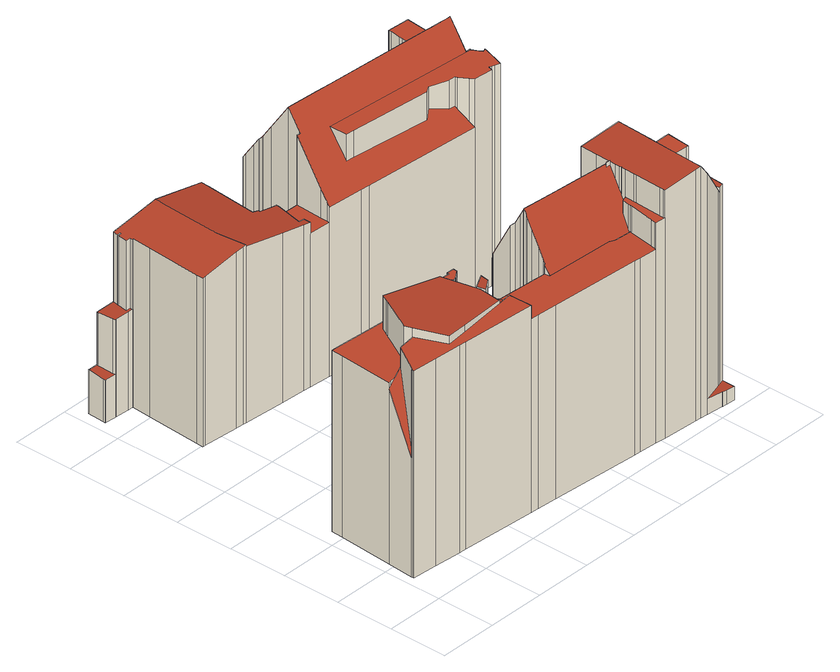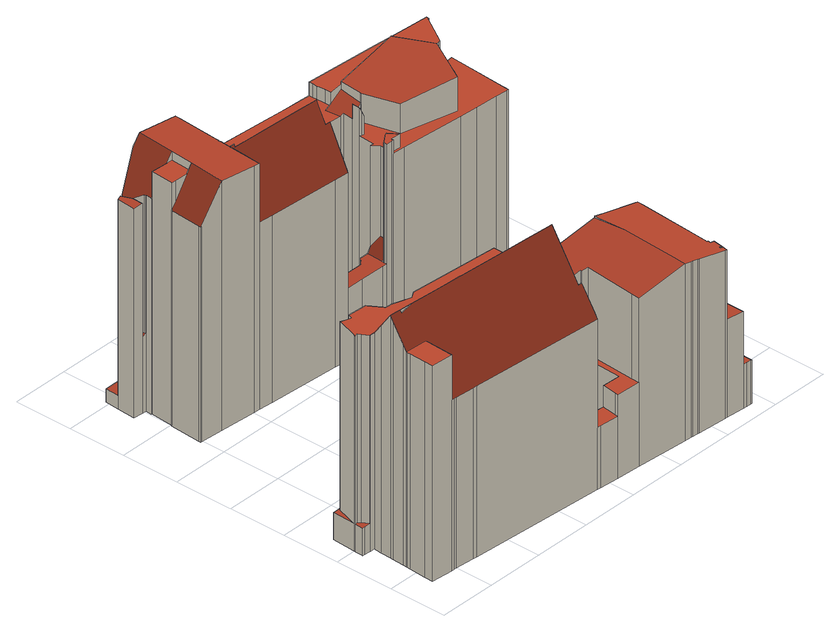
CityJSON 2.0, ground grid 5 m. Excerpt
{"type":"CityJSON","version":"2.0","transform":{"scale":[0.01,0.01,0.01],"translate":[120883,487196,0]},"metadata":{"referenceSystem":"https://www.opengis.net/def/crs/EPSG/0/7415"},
"CityObjects":{
"building1":{"type":"Building","attributes":{"dak_type":"slanted","data_area":219.98,"data_coverage":0.931,"geconstateerd":false,"gid":17598531,"h_dak_50p":19.03,"h_dak_70p":19.73,"h_dak_max":23.47,"h_dak_min":2.14,"h_maaiveld":1.08,"kas_warenhuis":false,"lod11_replace":false,"ondergronds_type":"above ground","oorspronkelijkbouwjaar":1005,"pw_actueel":"yes","pw_bron":"ahn3","reconstructie_methode":"tudelft3d-geoflow","reconstruction_skipped":false,"rmse_lod12":3.19,"rmse_lod13":1.78,"rmse_lod22":0.678,"rn":1,"status":"Pand in gebruik","t_run":534.01,"val3dity_codes_lod12":"[]","val3dity_codes_lod13":"[]","val3dity_codes_lod22":"[]"},"children":["building1-1"]},
"building1-1":{"type":"BuildingPart","parents":["building1"],"geometry":[{"type":"Solid","lod":"2.2","boundaries":[[[[0,1,2,3,4,5,6,7,8,9,10,11,12,13,14,15,16,17,18,19,20,21,22,23,24,25,26,27,28,29,30,31,32,33,34,35,36,37,38,39,40,41,42,43,44,45,46,47,48,49,50],[51,52,53,54,55,56,57,58,59,60,61,62,63,64,65,66,67,68,69,70,71,72,73,74,75,76,77,78,79]],[[80,81,82,83]],[[84,85,39,38,81,80]],[[86,87,88,89]],[[90,59,58,91]],[[92,49,48,93]],[[94,50,49,92]],[[93,48,47,95]],[[96,5,4,97]],[[98,99,100,101]],[[102,60,59,90]],[[103,104,105]],[[106,57,56,107]],[[108,7,6,109]],[[110,29,28,111,112]],[[112,111,113,114]],[[111,28,27,115]],[[116,52,51,117]],[[118,119,3,2,120]],[[121,122,119,118]],[[123,35,34,124]],[[89,88,125,126]],[[127,120,2,1,128]],[[129,130,122,121]],[[131,132,120,127]],[[133,134,135]],[[136,137,138,139]],[[140,141,142,143]],[[144,145,146,147,148]],[[147,146,141,140]],[[149,150,151]],[[148,147,151]],[[139,138,150,149]],[[152,153,137,136]],[[154,32,31,155,156]],[[157,76,75,158]],[[126,125,159,160,161]],[[160,159,162]],[[163,70,69,164]],[[165,163,166,167]],[[168,41,40,169]],[[170,33,32,154]],[[171,30,29,110]],[[172,170,173]],[[124,34,33,170,172]],[[156,155,153,152]],[[174,175,176,177]],[[178,179,180,181]],[[179,68,67,182]],[[183,184,71,70,163,165]],[[181,180,185,186]],[[187,188,189,190]],[[191,192,25,24,193]],[[194,26,25,192]],[[195,12,11,196]],[[197,198,199,200,201]],[[202,17,16,203]],[[175,174,204]],[[205,44,43,99,98]],[[206,36,35,123]],[[177,176,207,208]],[[209,210,211,212]],[[213,214,87,86]],[[214,8,7,108]],[[215,13,12,195]],[[216,217,14,13,215]],[[218,219,220,221]],[[222,20,19,223]],[[224,94,225,226]],[[227,0,50,94,224]],[[228,46,45,229]],[[230,231,232,229,233]],[[233,229,45,44,205]],[[234,235,236,237]],[[238,21,20,222]],[[95,47,46,228]],[[239,240,210,209]],[[203,16,15,241,242]],[[242,241,243,244]],[[223,19,18,245]],[[97,4,3,119]],[[246,247,248,249]],[[237,236,250,251]],[[249,248,130,129]],[[252,253,254,247,246]],[[255,256,257,258]],[[259,62,61,260]],[[261,262,105]],[[117,51,79,262,261]],[[109,6,5,96]],[[263,264,265,266]],[[267,268,264,263]],[[164,69,68,179,178]],[[266,265,269,270]],[[271,272,273,274]],[[275,276,277,278]],[[278,277,279,280]],[[161,160,281,282]],[[167,166,283,284]],[[285,23,22,286]],[[212,211,287,276,275]],[[288,74,73,289]],[[289,73,72,290]],[[245,18,17,202]],[[274,273,240,239]],[[291,9,8,214,213]],[[196,11,10,292]],[[200,199,293]],[[244,243,293]],[[294,295,296,220]],[[284,283,297,298,299]],[[182,67,66,300]],[[169,40,39,85]],[[301,302,42,41,168]],[[99,43,42,302]],[[303,55,54,304]],[[107,56,55,303]],[[304,54,53,305]],[[91,58,57,106]],[[145,144,306]],[[258,257,253,252]],[[247,254,307,308]],[[308,307,134,133]],[[298,297,295,294]],[[290,72,71,184]],[[299,298,309,310]],[[310,309,184,183]],[[311,312,204]],[[313,314,85,84]],[[312,311,314,313]],[[241,15,14,217]],[[315,316,217,216]],[[128,1,0,227]],[[317,318,198,197]],[[276,287,318,317]],[[319,260,61,60,102]],[[251,250,132,131]],[[320,255,235,234]],[[270,269,186,321]],[[321,186,185,322,323]],[[324,325,326,188,187]],[[190,189,192,191]],[[115,27,26,194]],[[327,328,302,301]],[[101,100,328,327]],[[231,230,101]],[[226,225,232,231]],[[114,113,260,319]],[[329,63,62,259]],[[155,31,30,171]],[[158,75,74,288]],[[201,200,316,315]],[[330,331,332,333]],[[143,142,331,330]],[[333,332,256,255,320]],[[280,279,282,334]],[[334,282,281,219,218]],[[292,10,9,291]],[[104,103,135]],[[221,220,296,272,271]],[[335,77,76,157]],[[262,79,78,336]],[[336,78,77,335]],[[286,22,21,238]],[[193,24,23,285,337]],[[337,285,268,267]],[[323,322,325,324]],[[326,325,338]],[[339,65,64,340]],[[300,66,65,339]],[[340,64,63,329]],[[305,53,52,116]],[[208,207,341]],[[83,82,341]],[[81,38,37,342]],[[342,37,36,206]],[[120,132,250,236,235,255,258,252,246,249,129,121,118]],[[229,232,225,94,92,93,95,228]],[[343,344,345,106,107,303,304,305,116,117,261,105,104,135,134,307,254,253,257,256,332,331,142,141,146,145,306,346,347]],[[169,85,314,311,204,174,348,227,224,226,231,101,327,301,168]],[[299,310,183,165,167,284]],[[127,128,227,348,174,177,349,173,170,154,156,152,136,139,149,151,147,140,143,330,333,320,234,237,251,131]],[[195,196,292,291,213,86,89,126,161,282,279,277,276,317,197,201,315,216,215]],[[221,271,274,239,209,212,275,278,280,334,218]],[[178,181,186,269,265,264,268,285,286,238,222,223,245,202,203,242,244,293,199,198,318,287,211,210,240,273,272,296,295,297,283,166,163,164]],[[192,189,188,326,338,350,182,300,339,340,329,259,260,113,111,115,194]],[[101,230,233,205,98]],[[328,100,99,302]],[[344,343,347,346,306,144,148,151,150,138,137,153,155,171,110,112,114,319,102,90,91,106,345]],[[316,200,293,243,241,217]],[[219,281,160,162,289,290,184,309,298,294,220]],[[187,190,191,193,337,267,263,266,270,321,323,324]],[[350,338,325,322,185,180,179,182]],[[125,88,87,214,108,109,96,97,119,122,130,248,247,308,133,135,103,105,262,336,335,157,158,288,289,162,159]],[[83,341,207,176,175,204,312,313,84,80]],[[342,206,123,124,172,173,349,177,208,341,82,81]]]],"semantics":{"surfaces":[{"type":"GroundSurface"},{"type":"WallSurface","on_footprint_edge":false},{"type":"WallSurface","on_footprint_edge":true},{"type":"RoofSurface"}],"values":[[0,1,2,1,2,2,2,2,2,1,2,1,2,2,2,1,2,2,2,1,2,1,2,1,1,1,1,1,1,1,1,1,1,1,2,2,1,1,2,1,2,2,2,1,2,1,1,1,2,2,1,1,2,2,2,1,2,1,2,2,1,1,1,2,2,2,1,2,1,2,2,1,2,1,2,2,1,2,1,2,2,1,1,1,1,1,2,1,2,2,1,1,2,1,1,1,1,1,1,2,1,2,2,2,1,2,2,1,1,1,1,2,2,2,2,2,2,2,2,1,1,1,1,1,2,1,1,1,1,1,2,1,2,1,1,2,1,1,1,1,1,1,2,1,1,1,1,1,2,2,2,1,1,1,1,1,1,2,1,1,2,2,2,2,2,1,1,1,2,2,2,2,1,1,2,2,3,3,3,3,3,3,3,3,3,3,3,3,3,3,3,3,3,3,3,3]]}}]},
"building2":{"type":"Building","attributes":{"dak_type":"slanted","data_area":211.12,"data_coverage":0.881,"geconstateerd":false,"gid":17598536,"h_dak_50p":16.81,"h_dak_70p":18.81,"h_dak_max":21.05,"h_dak_min":2.74,"h_maaiveld":0.447,"kas_warenhuis":false,"lod11_replace":false,"ondergronds_type":"above ground","oorspronkelijkbouwjaar":1730,"pw_actueel":"yes","pw_bron":"ahn3","reconstructie_methode":"tudelft3d-geoflow","reconstruction_skipped":false,"rmse_lod12":3.9,"rmse_lod13":1.8,"rmse_lod22":0.341,"rn":1,"status":"Pand in gebruik","t_run":454.5,"val3dity_codes_lod12":"[]","val3dity_codes_lod13":"[]","val3dity_codes_lod22":"[]"},"children":["building2-1"]},
"building2-1":{"type":"BuildingPart","parents":["building2"],"geometry":[{"type":"Solid","lod":"2.2","boundaries":[[[[351,352,353,354,355,356,357,358,359,360,361,362,363,364,365,366,367,368,369,370,371,372,373,374,375,376,377,378,379,380,381,382,383,384,385,386,387,388,389,390,391,392,393,394,395,396,397,398,399,400,401,402,403,404,405,406,407,408,409,410,411,412],[413,414,415,416,417,418,419,420,421,422,423,424,425,426,427,428,429]],[[430,379,378,431]],[[432,433,434,435]],[[436,414,413,437]],[[438,403,402,439]],[[435,434,357,356,440]],[[440,356,355,441]],[[442,397,396,443]],[[444,404,403,438,445]],[[446,418,417,447]],[[448,449,447,450]],[[451,452,453,454]],[[455,429,428,456]],[[457,421,420,458]],[[456,428,427,459]],[[437,413,429,455]],[[460,408,407,461]],[[462,391,390,463]],[[431,378,377,464]],[[465,410,409,466]],[[467,394,393,468,469]],[[458,420,419,470]],[[471,472,473,474]],[[475,363,362,476]],[[477,478,476,479]],[[480,386,385,481]],[[482,483,481,484]],[[484,481,385,384,485]],[[468,393,392,486,487]],[[488,395,394,467]],[[487,486,489,490]],[[469,468,491,492]],[[492,491,493,494]],[[495,496,497,498]],[[464,377,376,499]],[[500,380,379,430]],[[501,383,382,502]],[[503,381,380,500]],[[504,502,382,381,503]],[[494,493,505,506]],[[507,415,414,436]],[[508,509,370,369,510]],[[511,371,370,509]],[[512,366,365,513]],[[514,364,363,475]],[[515,360,359,516]],[[517,460,518,519]],[[466,409,408,460,517]],[[520,387,386,480]],[[463,390,389,521]],[[521,389,388,522]],[[523,372,371,511,524]],[[498,497,509,508]],[[459,427,426,525,526]],[[526,525,496,495]],[[527,425,424,528]],[[529,416,415,507]],[[450,447,417,416,529]],[[530,531,532,533]],[[534,446,535,536]],[[470,419,418,446,534]],[[533,532,537,538]],[[538,537,539,540]],[[541,542,531,530]],[[474,473,543,544]],[[545,512,472,471]],[[513,365,364,514]],[[524,511,546,547]],[[548,549,550]],[[551,552,553,554]],[[555,556,552,551]],[[557,558,528,559]],[[525,426,425,527]],[[486,392,391,462]],[[560,561,502,504]],[[562,563,561,560]],[[564,358,357,434]],[[441,355,354,565]],[[566,457,452,451]],[[567,422,421,457,566]],[[554,553,558,557]],[[559,528,424,423,568]],[[569,412,411,570]],[[570,411,410,465]],[[571,351,412,569]],[[536,535,572,573]],[[573,572,401,400,574]],[[519,518,575,576]],[[547,546,556,555]],[[443,396,395,488]],[[577,578,579,580]],[[581,582,578,577]],[[580,579,582,581]],[[583,584,585,586]],[[439,402,401,572]],[[445,438,587,588]],[[588,587,449,448]],[[540,539,584,583]],[[499,376,375,589]],[[522,388,387,520]],[[490,489,483,482]],[[506,505,590,591]],[[589,375,374,592,593]],[[593,592,594,595]],[[596,373,372,523]],[[565,354,353,597]],[[597,353,352,598]],[[599,368,367,600]],[[485,384,383,501]],[[591,590,563,562]],[[601,602,603,604]],[[605,406,405,606]],[[461,407,406,605]],[[544,543,478,477]],[[598,352,351,571]],[[586,585,600,607]],[[607,600,367,366,512,545]],[[608,361,360,515]],[[479,476,362,361,608,609]],[[592,374,373,596]],[[454,453,574,610]],[[610,574,400,399,611]],[[611,399,398,612]],[[613,614,615,616]],[[609,608,614,613]],[[616,615,617,618]],[[618,617,433,432]],[[516,359,358,564]],[[619,620,621]],[[620,619,542,541]],[[510,369,368,599]],[[604,603,622]],[[606,405,404,444]],[[576,575,602,601]],[[612,398,397,442]],[[595,594,549,548]],[[568,423,422,567]],[[528,558,553,552,556,546,511,509,497,496,525,527]],[[582,579,578]],[[439,572,535,446,447,449,587,438]],[[483,489,486,462,463,521,522,520,480,481]],[[561,563,590,505,493,491,468,487,490,482,484,485,501,502]],[[478,543,473,472,512,513,514,475,476]],[[545,471,474,544,477,479,609,613,616,618,432,623,624,621,620,541,530,533,538,540,583,586,607]],[[574,453,452,457,458,470,534,536,573]],[[610,611,625,626,550,549,594,592,596,523,524,547,555,551,554,557,559,568,567,566,451,454]],[[516,564,434,433,617,615,614,608,515]],[[531,542,619,621,624,623,432,435,440,441,565,627,628,580,581,629,630,631,632,633,634,455,456,459,526,495,498,508,510,599,600,585,584,539,537,532]],[[622,635,571,569,570,465,466,517,519,576,601,604]],[[605,606,444,445,588,448,450,529,507,436,437,455,634,633,632,631,630,629,581,577,580,628,627,565,597,598,571,635,622,603,602,575,518,460,461]],[[611,612,442,443,488,467,469,492,494,506,591,562,560,504,503,500,430,431,464,499,589,593,595,548,550,626,625]]]],"semantics":{"surfaces":[{"type":"GroundSurface"},{"type":"WallSurface","on_footprint_edge":true},{"type":"WallSurface","on_footprint_edge":false},{"type":"RoofSurface"}],"values":[[0,1,2,1,1,1,1,1,1,1,2,2,1,1,1,1,1,1,1,1,1,1,2,1,2,1,2,1,1,1,2,2,2,2,1,1,1,1,1,2,1,1,1,1,1,1,2,1,1,1,1,1,2,1,2,1,1,1,2,2,1,2,2,2,2,2,1,2,2,2,2,2,1,1,2,2,1,1,2,1,2,1,1,1,1,2,1,2,2,1,2,2,2,2,1,2,2,2,1,1,2,2,1,2,1,1,1,1,1,2,2,1,1,2,1,2,1,1,1,1,2,1,1,2,2,2,2,1,2,2,1,2,1,2,1,2,1,3,3,3,3,3,3,3,3,3,3,3,3,3,3]]}}]}
},
"vertices":[
[2833,53,108],[2778,57,108],[2477,77,108],[2391,83,108],[2233,93,108],[2185,96,108],[1404,148,108],[1236,159,108],[1164,164,108],[521,206,108],[457,211,108],[224,226,108],[11,240,108],[11,250,108],[12,263,108],[27,490,108],[58,955,108],[65,1056,108],[86,1055,108],[189,1048,108],[378,1035,108],[534,1025,108],[1091,988,108],[1194,981,108],[1216,980,108],[1262,977,108],[1301,974,108],[1506,961,108],[1644,952,108],[1765,943,108],[2385,903,108],[2514,894,108],[2564,891,108],[2884,870,108],[3084,856,108],[3089,856,108],[3088,838,108],[3071,567,108],[3066,567,108],[3052,366,108],[3059,365,108],[3056,316,108],[3056,312,108],[3091,310,108],[3174,305,108],[3163,144,108],[3156,29,108],[3077,33,108],[3043,36,108],[3041,40,108],[2895,49,108],[1651,468,108],[1652,483,108],[1655,533,108],[1660,600,108],[1662,639,108],[1663,657,108],[1664,673,108],[1665,686,108],[1667,711,108],[1670,763,108],[1626,766,108],[1545,771,108],[1497,830,108],[1379,838,108],[1358,818,108],[1324,786,108],[1254,791,108],[1228,792,108],[1199,794,108],[1190,658,108],[1185,586,108],[1180,499,108],[1209,497,108],[1358,487,108],[1430,482,108],[1539,475,108],[1559,474,108],[1597,471,108],[1648,468,108],[3066,567,2163],[3066,567,1941],[3033,567,1989],[3033,567,2163],[3052,366,2162],[3052,366,1946],[1163,199,1865],[1163,199,1750],[1163,232,1750],[1163,232,1864],[1667,711,2130],[1665,686,2176],[3041,40,229],[3043,36,229],[2895,49,240],[3077,33,227],[2185,96,1751],[2233,93,1751],[3091,310,1885],[3091,310,752],[3087,218,750],[3087,218,1885],[1670,763,2036],[2250,392,1749],[2250,392,1751],[1654,423,1749],[1664,673,2200],[1663,657,2170],[1236,159,1750],[1404,148,1750],[1765,943,1696],[1644,952,718],[1644,952,1696],[1644,945,718],[1644,945,1709],[1506,961,726],[1652,483,1857],[1651,468,1829],[2391,83,1974],[2391,83,1751],[2477,77,1973],[2393,96,1973],[2393,96,1751],[3089,856,1929],[3084,856,1937],[1161,307,1749],[1161,307,1864],[2477,77,2210],[2778,57,2236],[2399,133,1973],[2399,133,1751],[2478,93,2210],[2478,93,1973],[2291,374,1750],[2291,374,1722],[2255,391,1749],[2507,742,2197],[2507,742,1972],[2502,631,2174],[2502,631,2199],[2499,559,2200],[2499,559,2074],[2497,519,2002],[2497,519,2201],[2469,614,2210],[2469,614,2170],[2501,612,2170],[2501,612,2199],[2501,612,2209],[2501,623,2199],[2501,623,2189],[2501,618,2199],[2513,891,2194],[2513,891,1699],[2564,891,2198],[2514,894,1694],[2514,894,2194],[1539,475,1748],[1430,482,1748],[1160,364,1749],[1160,364,1775],[1160,364,1864],[1224,371,1749],[1190,658,1645],[1199,794,1645],[1190,658,1882],[1175,662,1644],[1175,662,1847],[3056,316,1937],[3059,365,1936],[2884,870,2225],[2385,903,1694],[2884,870,2226],[2885,862,2225],[2853,375,2234],[2853,375,2161],[2866,568,2162],[2866,568,2231],[1228,792,1645],[1228,792,793],[1186,852,881],[1186,852,1645],[1254,791,741],[1185,586,1880],[1185,586,1753],[1188,892,879],[1188,892,1645],[1260,946,1755],[1260,946,740],[1261,955,740],[1261,955,1755],[1262,977,1755],[1262,977,740],[1216,980,1756],[1301,974,738],[11,240,1863],[224,226,1863],[186,510,1861],[186,510,1643],[170,508,1643],[170,508,1697],[170,508,1861],[65,1056,1643],[58,955,1643],[2904,373,2161],[3174,305,1881],[3088,838,1929],[2910,568,2162],[2910,568,2167],[451,873,1933],[451,873,1643],[296,587,1643],[296,587,1942],[1164,164,1865],[1164,164,1750],[11,250,1863],[12,263,1862],[12,263,1115],[1055,545,1888],[1055,545,1807],[1053,551,1808],[1053,551,1888],[378,1035,1643],[189,1048,1643],[2895,49,2150],[3081,115,225],[3081,115,1885],[2833,53,2240],[3156,29,221],[3163,144,219],[3120,129,1883],[3120,129,1830],[3120,129,222],[3163,144,1881],[2491,379,2204],[2491,379,1972],[2490,360,1973],[2490,360,2204],[534,1025,1643],[465,898,1932],[465,898,1643],[27,490,1590],[27,490,1642],[49,492,1606],[49,492,1642],[86,1055,1643],[2436,364,1973],[2436,364,1750],[2434,351,1750],[2434,351,1973],[2479,130,1973],[2479,130,2209],[2438,381,1973],[2438,381,1750],[2436,364,1718],[2494,461,1972],[2494,461,1898],[2449,446,1866],[2449,446,1972],[1545,771,724],[1626,766,720],[1648,468,1829],[1648,468,1749],[1108,964,1759],[1108,964,1644],[1162,886,1645],[1162,886,1757],[1193,959,1757],[1193,959,1645],[1180,890,1645],[1180,890,1757],[977,853,1895],[977,853,1644],[499,962,1643],[499,962,1930],[321,528,1940],[321,528,1862],[428,278,1863],[428,278,1931],[612,299,1863],[612,299,1918],[1036,349,1825],[1036,349,1864],[1155,668,1644],[1155,668,1802],[1194,981,1645],[1091,988,1644],[321,528,1643],[1358,487,1748],[1209,497,1748],[1180,499,1760],[521,206,1864],[457,211,1864],[98,499,1643],[1055,552,1807],[1055,552,1644],[1053,551,1644],[1156,579,1644],[1156,579,1765],[1156,579,1817],[1324,786,737],[3056,312,1936],[3056,312,769],[1662,639,2139],[1660,600,2068],[1655,533,1947],[2466,625,2190],[2431,364,1718],[2431,364,1750],[1170,582,1759],[1170,582,1846],[2924,372,2132],[2924,372,2161],[3032,367,2162],[3032,367,1975],[21,265,1862],[21,265,1122],[259,520,1862],[259,520,1643],[1626,766,2036],[2494,461,2202],[1188,892,1756],[1189,896,879],[1189,896,1756],[1251,939,1755],[1251,939,758],[1251,939,741],[3057,297,1933],[3057,297,768],[1497,830,727],[2502,502,2202],[2502,502,1972],[2496,502,1972],[2496,502,2202],[1036,349,1888],[1559,474,1748],[1597,471,1748],[1194,981,1757],[1260,930,740],[1358,818,735],[1379,838,734],[2913,568,2162],[3071,567,1933],[2195,641,2193],[2017,652,2196],[1864,661,2198],[2384,630,2191],[2381,630,2191],[2836,112,2239],[2882,816,2226],[1259,907,740],
[3226,2900,45],[3224,2864,45],[3218,2766,45],[3216,2740,45],[3211,2649,45],[3207,2585,45],[3249,2583,45],[3302,2580,45],[3326,2578,45],[3326,2575,45],[3322,2510,45],[3321,2492,45],[3310,2292,45],[3256,2295,45],[3207,2298,45],[3161,2301,45],[2994,2312,45],[1960,2380,45],[1873,2386,45],[1564,2407,45],[1381,2419,45],[1312,2423,45],[1108,2437,45],[746,2460,45],[714,2462,45],[648,2467,45],[343,2487,45],[320,2489,45],[324,2547,45],[355,3014,45],[366,3180,45],[358,3181,45],[319,3183,45],[197,3191,45],[190,3192,45],[100,3198,45],[92,3198,45],[93,3219,45],[103,3364,45],[116,3363,45],[153,3361,45],[186,3359,45],[347,3348,45],[362,3347,45],[619,3330,45],[635,3329,45],[683,3326,45],[699,3325,45],[759,3321,45],[1212,3291,45],[1419,3277,45],[1591,3266,45],[1618,3264,45],[2802,3186,45],[2844,3183,45],[3004,3172,45],[3029,3171,45],[3050,3169,45],[3241,3157,45],[3237,3082,45],[3228,2936,45],[3227,2911,45],[1635,3014,45],[1640,3090,45],[1641,3103,45],[1619,3104,45],[1608,3105,45],[1395,3119,45],[1385,3120,45],[1242,3129,45],[1218,2765,45],[1217,2750,45],[1354,2741,45],[1383,2739,45],[1386,2739,45],[1584,2726,45],[1616,2724,45],[1617,2737,45],[1624,2840,45],[324,2547,1471],[320,2489,1471],[3248,2580,1875],[3248,2580,283],[3249,2583,283],[3249,2583,1879],[1640,3090,1738],[1635,3014,1849],[1618,3264,572],[1591,3266,572],[3207,2585,1879],[3211,2649,1971],[683,3326,1531],[635,3329,1522],[2802,3186,1492],[1618,3264,1488],[1395,3119,567],[1608,3105,570],[1611,3154,1648],[1611,3154,570],[1608,3105,1720],[1167,2774,1474],[1167,2774,744],[1206,3217,754],[1206,3217,1471],[1624,2840,2102],[1617,2737,1953],[1218,2765,743],[1242,3129,751],[1616,2724,1935],[3050,3169,1493],[3029,3171,1493],[153,3361,416],[116,3363,415],[343,2487,1476],[3237,3082,1871],[3241,3157,1873],[362,3347,1469],[347,3348,875],[347,3348,1466],[1385,3120,748],[3173,2338,1876],[3173,2338,286],[3191,2332,284],[3191,2332,1875],[3310,2292,276],[3321,2492,277],[3261,2309,1875],[3261,2309,280],[3321,2492,1874],[100,3198,405],[190,3192,407],[189,3214,868],[189,3214,408],[190,3192,869],[197,3191,869],[186,3359,417],[186,3359,866],[619,3330,1518],[186,3349,416],[186,3349,866],[339,3303,875],[339,3303,1465],[361,3301,876],[361,3301,1470],[1569,2489,1594],[1569,2489,1348],[1565,2432,1349],[1565,2432,1512],[648,2467,1534],[355,3014,1472],[319,3183,876],[358,3181,878],[366,3180,1472],[358,3181,1470],[361,3288,876],[361,3288,1470],[1641,3103,1720],[1564,2407,1476],[1564,2407,1349],[1873,2386,1475],[1381,2419,1343],[3161,2301,286],[3207,2298,283],[3256,2295,280],[3326,2575,278],[3326,2578,278],[3050,3169,1875],[3050,3163,1502],[3050,3163,1875],[92,3198,405],[103,3364,415],[93,3219,406],[1312,2423,1448],[1381,2419,1436],[1584,2726,1345],[1584,2726,1935],[1386,2739,1338],[1383,2739,1338],[1619,3104,1720],[2649,2455,1880],[2649,2455,1643],[2705,2488,1695],[2705,2488,1879],[1395,3119,748],[1414,3247,570],[1414,3247,750],[2861,2438,1637],[2861,2438,1878],[2918,2433,1635],[2918,2433,1878],[1943,2513,1886],[1943,2513,1662],[3216,2324,283],[3216,2324,1875],[3161,2301,1876],[1381,2428,1342],[1381,2428,1436],[742,2522,1551],[742,2522,1542],[727,2719,1546],[1325,2480,1446],[1325,2480,1340],[1383,2724,1338],[1383,2724,1438],[1381,2482,1437],[1381,2482,1342],[1383,2736,1438],[1383,2736,1338],[1383,2739,1438],[359,3205,1470],[359,3205,877],[323,3207,1463],[323,3207,875],[3302,2580,279],[3216,2740,2100],[1218,2765,1466],[1217,2750,1466],[1354,2741,1443],[3227,2911,1867],[3228,2936,1868],[3226,2900,1867],[1419,3277,570],[1419,3277,751],[1212,3291,756],[3049,3145,1528],[3049,3145,1874],[3120,2760,2080],[3120,2760,292],[3120,2746,292],[3120,2746,2101],[3009,2753,2101],[3009,2753,300],[2928,2416,1878],[2928,2416,1612],[2971,2349,1519],[2971,2349,1877],[1616,3237,572],[1616,3237,1527],[714,2462,1547],[338,3296,875],[338,3296,1465],[746,2460,1541],[746,2460,1553],[743,2509,1542],[743,2509,1552],[1108,2437,1481],[3218,2766,2062],[3224,2864,1920],[1960,2380,1474],[2994,2312,1469],[3043,3060,1872],[3043,3060,1652],[3041,3035,1688],[3041,3035,1872],[3004,3172,1493],[2844,3183,1492],[2994,2312,1877],[3322,2510,277],[3322,2510,1874],[1212,3291,1470],[759,3321,1545],[699,3325,1534],[3296,2499,1875],[3296,2499,279],[3282,2523,280],[3282,2523,1875],[3250,2580,282],[3250,2580,1875],[1872,2519,1664],[1872,2519,1886],[1871,2674,1886],[3033,2911,1869],[3121,2589,1876],[1924,2670,1886],[756,3262,1545],[755,3247,1545],[3192,2741,2101],[3158,2743,2101],[2776,2768,2101],[2663,2775,2101],[2537,2783,2101],[2506,2785,2101],[2030,2815,2102],[1905,2823,2102],[3052,2910,1869]
]}
